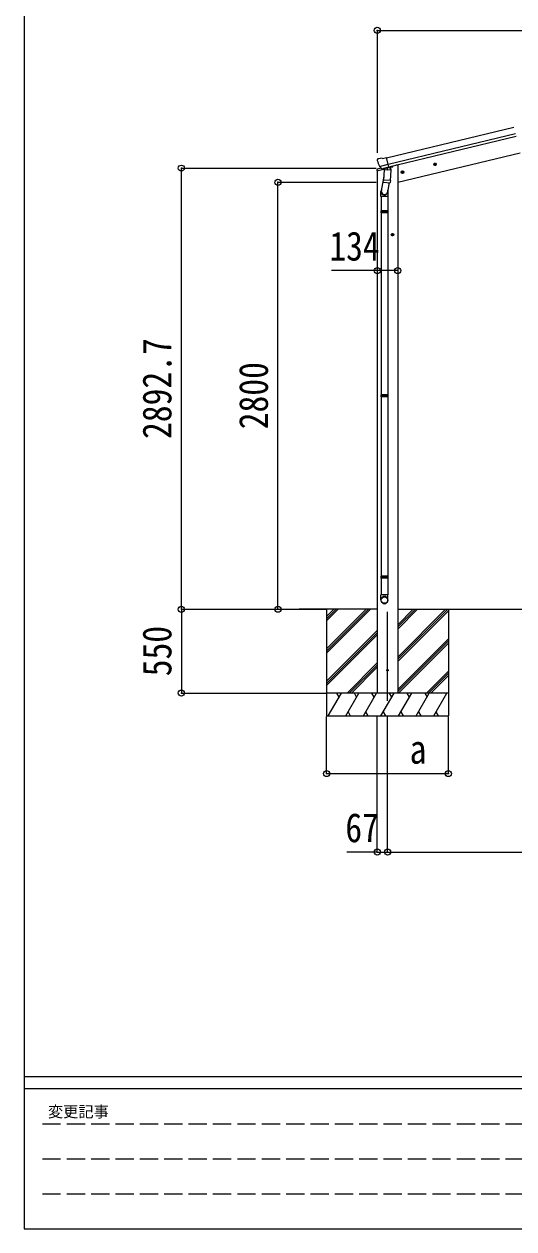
# Model space of a CAD drawing. Units: millimetres at full size, sheet at 1:40. Extents: x -11181 to 11305, y -7804 to 7716.
# Drawn here: x -11181 to -7965, y -7804 to 98 of the extents above; entities that cross this region are included whole.
import ezdxf
from ezdxf.enums import TextEntityAlignment as Align

# ---------------------------------------------------------------- set-up
doc = ezdxf.new("R2010")
doc.units = ezdxf.units.MM
doc.header["$LTSCALE"] = 40
doc.header["$PDMODE"] = 32
doc.header["$PDSIZE"] = 40
doc.linetypes.add('DASHED3', pattern=[4, 3, -1])
for name, color, linetype, lineweight in [('0-0_0', 7, 'Continuous', 9), ('0-1_本体', 4, 'Continuous', 9), ('0-2_部品', 7, 'Continuous', 9), ('0-8_PARTS2', 2, 'Continuous', 9), ('0-A_寸法', 6, 'Continuous', 9), ('F-0_240', 7, 'Continuous', 9)]:
    doc.layers.add(name, color=color, linetype=linetype, lineweight=lineweight)
doc.styles.add('ＭＳ ゴシック', font='')
doc.styles.get('ＭＳ ゴシック').set_extended_font_data('MS Gothic')

msp = doc.modelspace()

# ---------------------------------------------------------------- linework, layer by layer
at = {"layer": '0-0_0'}
for p, q in [((-8861.97, -3739.41), (-9374.19, -3739.42)), ((-9194.97, -3739.41), (-9194.97, -4439.41)), ((-9194.97, -4000.14), (-8934.24, -3739.41)), ((-9194.97, -4014.28), (-8920.1, -3739.41)), ((-9194.97, -4028.43), (-8905.96, -3739.41)), ((-9194.97, -3816.3), (-9118.09, -3739.41)), ((-9194.97, -3802.15), (-9132.23, -3739.41)), ((-9194.97, -3788.01), (-9146.37, -3739.41)), ((-8727.97, -4053.64), (-8413.74, -3739.41)), ((-8727.97, -4067.78), (-8399.6, -3739.41)), ((-8727.97, -3869.8), (-8597.59, -3739.41)), ((-8727.97, -3855.65), (-8611.73, -3739.41)), ((-8727.97, -3841.51), (-8625.87, -3739.41)), ((-8727.97, -3739.41), (-3900.35, -3739.41)), ((-8727.97, -4081.93), (-8394.97, -3748.93)), ((-8394.97, -3739.41), (-8394.97, -4439.41)), ((-9194.97, -4212.27), (-8861.97, -3879.28)), ((-9194.97, -4226.42), (-8861.97, -3893.42)), ((-9194.97, -4240.56), (-8861.97, -3907.56)), ((-8727.97, -4265.77), (-8394.97, -3932.78)), ((-8727.97, -4279.91), (-8394.97, -3946.92)), ((-8723.33, -4289.41), (-8394.97, -3961.06)), ((-9059.98, -4289.41), (-8861.97, -4091.41)), ((-9045.84, -4289.41), (-8861.97, -4105.55)), ((-9031.69, -4289.41), (-8861.97, -4119.69)), ((-8539.48, -4289.41), (-8394.97, -4144.91)), ((-8525.34, -4289.41), (-8394.97, -4159.05)), ((-8511.19, -4289.41), (-8394.97, -4173.19)), ((-8394.97, -4289.41), (-9194.97, -4289.41)), ((-9184.68, -4439.41), (-9098.08, -4289.41)), ((-9113.08, -4315.4), (-9128.08, -4289.41)), ((-9069.21, -4439.41), (-8982.61, -4289.41)), ((-8997.61, -4315.4), (-9012.61, -4289.41)), ((-8953.74, -4439.41), (-8867.14, -4289.41)), ((-8882.14, -4315.4), (-8897.14, -4289.41)), ((-8727.97, -4289.41), (-8861.97, -4289.41)), ((-8838.27, -4439.41), (-8751.67, -4289.41)), ((-8766.67, -4315.4), (-8781.67, -4289.41)), ((-8722.8, -4439.41), (-8636.2, -4289.41)), ((-8651.2, -4315.4), (-8666.2, -4289.41)), ((-8607.33, -4439.41), (-8520.73, -4289.41)), ((-8550.73, -4289.41), (-8535.73, -4315.4)), ((-8491.86, -4439.41), (-8405.26, -4289.41)), ((-9054.21, -4413.44), (-9039.21, -4439.41)), ((-8938.74, -4413.43), (-8923.74, -4439.41)), ((-8823.27, -4413.43), (-8808.27, -4439.41)), ((-8707.8, -4413.44), (-8692.8, -4439.41)), ((-8592.33, -4413.44), (-8577.33, -4439.41)), ((-8476.86, -4413.44), (-8461.86, -4439.41)), ((-9194.97, -4439.41), (-8394.97, -4439.41))]:
    msp.add_line(p, q, dxfattribs=at)
at = {"layer": '0-1_本体'}
for p, q in [((-8801.04, -779.14), (-7965.32, -578.52)), ((-8790.96, -821.14), (-7955.24, -620.5)), ((-8787.03, -837.5), (-7951.31, -636.86)), ((-8727.97, -939.53), (-7924.93, -746.74)), ((-8861.97, -862.69), (-8861.97, -4289.41)), ((-8727.97, -826.41), (-8740.84, -826.41)), ((-8727.97, -826.41), (-8727.97, -4289.41))]:
    msp.add_line(p, q, dxfattribs=at)
at = {"layer": '0-2_部品'}
for p, q in [((-8858.19, -786.49), (-8862.05, -792.79)), ((-8855.1, -784.24), (-8841.92, -781.08)), ((-8827.36, -783.75), (-8840.62, -781.05)), ((-8827.36, -783.75), (-8801.43, -777.53)), ((-8864.44, -863.29), (-8821.51, -852.98)), ((-8864.44, -856.39), (-8864.44, -863.29)), ((-8862.41, -795.07), (-8862.14, -796.22)), ((-8835.2, -847.01), (-8862.14, -853.48)), ((-8848.36, -835.37), (-8790.85, -821.57)), ((-8831.51, -850.28), (-8847.88, -835.79)), ((-8828.8, -850.85), (-8821.28, -849.05)), ((-8827.96, -850.74), (-8826.43, -850.38)), ((-8826.43, -850.38), (-8789.73, -841.57)), ((-8824.59, -850.6), (-8824.65, -851.35)), ((-8823.89, -852.39), (-8798.07, -858.82)), ((-8816.97, -857.73), (-8821.65, -924.57)), ((-8771.28, -860.93), (-8816.97, -857.73)), ((-8815.2, -854.55), (-8815.43, -857.84)), ((-8795.68, -843.39), (-8796.7, -858)), ((-8789.73, -841.57), (-8788.2, -841.2)), ((-8786.64, -839.09), (-8785.7, -839.16)), ((-8785.7, -839.16), (-8772.39, -854.48)), ((-8781.94, -843.48), (-8763.72, -839.1)), ((-8775.96, -927.76), (-8771.28, -860.93)), ((-8772.39, -854.48), (-8772.83, -860.82)), ((-8759.88, -830.99), (-8759.88, -834.24)), ((-8704.43, -874.76), (-8702.3, -867.56)), ((-8702.3, -867.56), (-8695, -865.81)), ((-8694.8, -882.73), (-8699.47, -863.28)), ((-8695, -865.81), (-8689.84, -871.26)), ((-8473.49, -819.32), (-8492.94, -823.98)), ((-8490.51, -823.4), (-8488.38, -816.21)), ((-8485.35, -828.85), (-8490.51, -823.4)), ((-8488.38, -816.21), (-8481.08, -814.45)), ((-8480.88, -831.37), (-8485.55, -811.93)), ((-8481.08, -814.45), (-8475.92, -819.9)), ((-8819.91, -899.8), (-8835.83, -995.97)), ((-8822.5, -937.04), (-8821.63, -924.57)), ((-8822.11, -938.39), (-8822.11, -938.39)), ((-8775.96, -927.76), (-8821.65, -924.57)), ((-8820.66, -939.17), (-8778.96, -942.09)), ((-8784.39, -941.71), (-8795.12, -1005.3)), ((-8775.97, -927.76), (-8776.86, -940.46)), ((-8687.41, -870.67), (-8706.86, -875.34)), ((-8699.27, -880.2), (-8704.43, -874.76)), ((-8837.98, -1033.13), (-8837.98, -998.78)), ((-8791.98, -998.48), (-8791.98, -1033.13)), ((-8791.98, -1033.13), (-8837.98, -1033.13)), ((-8835.98, -1033.13), (-8835.98, -1127.13)), ((-8793.98, -1033.13), (-8793.98, -1127.13)), ((-8837.98, -1129.13), (-8836.98, -1127.13)), ((-8791.98, -1129.13), (-8837.98, -1129.13)), ((-8791.98, -1137.13), (-8837.98, -1137.13)), ((-8792.98, -1127.13), (-8836.98, -1127.13)), ((-8792.98, -1139.13), (-8836.98, -1139.13)), ((-8835.98, -1139.13), (-8835.98, -2333.47)), ((-8793.98, -1139.13), (-8793.98, -2333.47)), ((-8791.98, -1129.13), (-8792.98, -1127.13)), ((-8791.98, -1137.13), (-8792.98, -1139.13)), ((-8791.98, -1129.13), (-8791.98, -1137.13)), ((-8751.77, -1282.92), (-8771.77, -1282.92)), ((-8769.28, -1282.92), (-8765.52, -1276.42)), ((-8765.52, -1289.42), (-8769.28, -1282.92)), ((-8765.52, -1276.42), (-8758.02, -1276.42)), ((-8761.77, -1292.92), (-8761.77, -1272.92)), ((-8758.02, -1276.42), (-8754.26, -1282.92)), ((-8837.98, -2335.47), (-8836.98, -2333.47)), ((-8791.98, -2335.47), (-8837.98, -2335.47)), ((-8791.98, -2343.47), (-8837.98, -2343.47)), ((-8792.98, -2333.47), (-8836.98, -2333.47)), ((-8792.98, -2345.47), (-8836.98, -2345.47)), ((-8835.98, -2345.47), (-8835.98, -3523.51)), ((-8793.98, -2345.47), (-8793.98, -3523.51)), ((-8791.98, -2335.47), (-8792.98, -2333.47)), ((-8791.98, -2343.47), (-8792.98, -2345.47)), ((-8791.98, -2335.47), (-8791.98, -2343.47)), ((-8837.98, -3525.51), (-8836.98, -3523.51)), ((-8791.98, -3525.51), (-8837.98, -3525.51)), ((-8791.98, -3533.51), (-8837.98, -3533.51)), ((-8792.98, -3523.51), (-8836.98, -3523.51)), ((-8792.98, -3535.51), (-8836.98, -3535.51)), ((-8835.98, -3535.51), (-8835.98, -3645.51)), ((-8793.98, -3535.51), (-8793.98, -3645.51)), ((-8791.98, -3525.51), (-8792.98, -3523.51)), ((-8791.98, -3533.51), (-8792.98, -3535.51)), ((-8791.98, -3525.51), (-8791.98, -3533.51)), ((-8837.98, -3679.65), (-8837.98, -3645.51)), ((-8791.98, -3645.51), (-8837.98, -3645.51)), ((-8791.98, -3679.65), (-8791.98, -3645.51))]:
    msp.add_line(p, q, dxfattribs=at)
for points in [[(-8796, -842.98), (-8786.27, -840.64), (-8801.43, -777.53)], [(-8848.63, -834.8), (-8848.04, -835.64), (-8847.88, -835.79)], [(-8796, -842.98), (-8796.23, -843.13), (-8821, -849.07), (-8821.28, -849.05)], [(-8475.92, -819.9), (-8478.05, -827.09), (-8485.35, -828.85)], [(-8689.84, -871.26), (-8691.97, -878.45), (-8699.27, -880.2)], [(-8837.98, -1129.13), (-8837.98, -1137.13), (-8836.98, -1139.13)], [(-8754.26, -1282.92), (-8758.02, -1289.42), (-8765.52, -1289.42)], [(-8837.98, -2335.47), (-8837.98, -2343.47), (-8836.98, -2345.47)], [(-8837.98, -3525.51), (-8837.98, -3533.51), (-8836.98, -3535.51)]]:
    msp.add_lwpolyline(points, dxfattribs=at)
for centre, radius in [((-8697.14, -873.01), 8.5), ((-8697.14, -873.01), 7.7), ((-8697.14, -873.01), 6.5), ((-8483.21, -821.65), 8.5), ((-8483.21, -821.65), 7.7), ((-8483.21, -821.65), 6.5), ((-8761.77, -1282.92), 8.5), ((-8761.77, -1282.92), 7.7), ((-8761.77, -1282.92), 6.5)]:
    msp.add_circle(centre, radius, dxfattribs=at)
at = {"layer": '0-2_部品', "color": 4}
msp.add_circle((-8794.97, -4139.41), 5, dxfattribs=at)
at = {"layer": '0-2_部品'}
for centre, radius, start, end in [((-8853.93, -789.1), 5, 103.5, 148.5), ((-8841.21, -783.99), 3, 78.5, 103.5), ((-8861.44, -856.39), 3, 103.5, 180), ((-8665.33, -748.97), 202.4, 193.5, 205.09125), ((-8828.08, -850.26), 0.5, 248.23754, 283.5), ((-8825.09, -850.57), 0.5, 356, 103.5), ((-8823.65, -851.42), 1, 176, 256), ((-8797.72, -857.85), 1.03, 250.03897, 351.96569), ((-8795.08, -843.47), 0.604, 100.59842, 172.20595), ((-8788.31, -840.71), 0.5, 283.5, 318.76246), ((-8764.88, -834.24), 5, 283.5, 0), ((-8820.56, -937.21), 1.95, 175.04017, 217.47766), ((-8820.52, -937.18), 2, 217.40962, 266), ((-8778.82, -940.09), 2, 266, 349.46843), ((-8807.98, -998.78), 30, 177.45142, 180)]:
    msp.add_arc(centre, radius, start, end, dxfattribs=at)
for centre, major_axis, ratio, start_param, end_param in [((-8859.49, -794.35), (-1.57, -2.57), 0.99628, 4.712389, 5.4996506), ((-8829.52, -848.03), (-0.73, -2.92), 0.997631, 5.8041905, 6.6006116), ((-8829.46, -847.8), (2.63, 3.16), 0.650902, 4.0958226, 4.1686332), ((-8829.49, -847.93), (-0.73, -2.92), 0.997631, 0.3902369, 0.4789948), ((-8814.98, -998.48), (23, 0), 0.996195, 2.5560258, 6.5663028), ((-8814.98, -998.48), (21, 0), 0.996195, 2.9349147, 5.9512394), ((-8814.98, -3677.91), (-23, 0), 0.996195, 3.1415927, 6.2831853), ((-8814.98, -3679.65), (-23, 0), 0.996195, 3.1415927, 6.2831853), ((-8814.98, -3679.65), (0, -23.43), 0.981806, 4.712389, 7.8539816)]:
    msp.add_ellipse(centre, major_axis=major_axis, ratio=ratio, start_param=start_param, end_param=end_param, dxfattribs=at)
msp.add_ellipse((-8814.98, -3679.65), major_axis=(21, 0), ratio=0.996195, dxfattribs=at)
at = {"layer": '0-8_PARTS2', "color": 6}
msp.add_line((-8862.47, 56.99), (-3765.45, 56.99), dxfattribs=at)
at = {"layer": '0-8_PARTS2'}
msp.add_line((-8794.97, -4340.35), (-8794.97, -3756.4), dxfattribs=at)
at = {"layer": '0-A_寸法'}
for p, q in [((-8862.47, 56.99), (-8862.47, -745.35)), ((-10148.25, -846.71), (-8869.42, -846.71)), ((-10148.25, -3739.42), (-10148.25, -846.71)), ((-9514.54, -939.43), (-8869.42, -939.43)), ((-9514.54, -3739.42), (-9514.54, -939.43)), ((-8861.97, -1518.17), (-9161.97, -1518.17)), ((-8727.97, -1518.17), (-8861.97, -1518.17)), ((-10148.25, -3739.42), (-10148.25, -4289.41)), ((-10148.25, -3739.42), (-9201.98, -3739.42)), ((-10148.25, -3739.42), (-9199.23, -3739.42)), ((-9514.54, -3739.42), (-9201.98, -3739.42)), ((-10148.25, -4289.41), (-9200.26, -4289.41)), ((-9194.97, -4817.32), (-9194.97, -4442.91)), ((-8861.97, -5332.3), (-8861.97, -4442.91)), ((-8794.97, -5332.3), (-8794.97, -4442.91)), ((-8394.97, -4817.32), (-8394.97, -4442.91)), ((-9194.97, -4817.32), (-8394.97, -4817.32)), ((-8861.97, -5332.3), (-9061.97, -5332.3)), ((-8861.97, -5332.3), (-8794.97, -5332.3)), ((-8794.97, -5332.3), (-3832.95, -5332.3))]:
    msp.add_line(p, q, dxfattribs=at)
for p in [(-8862.47, 56.99), (-10148.25, -846.71), (-9514.54, -939.43), (-8861.97, -1518.17), (-8727.97, -1518.17), (-10148.25, -3739.42), (-9514.54, -3739.42), (-10148.25, -4289.41), (-9194.97, -4817.32), (-8394.97, -4817.32), (-8861.97, -5332.3), (-8794.97, -5332.3)]:
    msp.add_point(p, dxfattribs=at)
at = {"layer": 'F-0_240', "color": 5}
for p, q in [((-11180.61, 7716.46), (-11180.61, -7803.54)), ((-11180.61, -6803.54), (10739.39, -6803.54)), ((-11180.61, -6883.54), (7183.72, -6883.54)), ((-11180.61, -7803.54), (10739.39, -7803.54))]:
    msp.add_line(p, q, dxfattribs=at)
at = {"layer": 'F-0_240', "color": 4, "linetype": 'DASHED3'}
for p, q in [((-11060.61, -7113.54), (-4656.28, -7113.54)), ((-11060.61, -7343.54), (-4656.28, -7343.54)), ((-11060.61, -7573.54), (-4656.28, -7573.54))]:
    msp.add_line(p, q, dxfattribs=at)

# ---------------------------------------------------------------- texts
at = {"layer": '0-A_寸法', "color": 7, "style": 'ＭＳ ゴシック', "width": 0.85}
for s, p in [('134', (-9176.97, -1510.17)), ('a', (-8649.97, -4809.32)), ('67', (-9071.97, -5324.3))]:
    msp.add_text(s, height=190.6, dxfattribs=at).set_placement(p, align=Align.BOTTOM_LEFT)
for s, p in [('2892.7', (-10156.25, -2623.07)), ('2800', (-9522.54, -2559.43)), ('550', (-10156.25, -4179.42))]:
    msp.add_text(s, height=190.6, rotation=90, dxfattribs=at).set_placement(p, align=Align.BOTTOM_LEFT)
at = {"layer": 'F-0_240', "style": 'ＭＳ ゴシック'}
msp.add_text('変更記事', height=73.31, dxfattribs=at).set_placement((-11024.31, -7093.54), align=Align.BOTTOM_LEFT)

doc.saveas('drawing.dxf')
